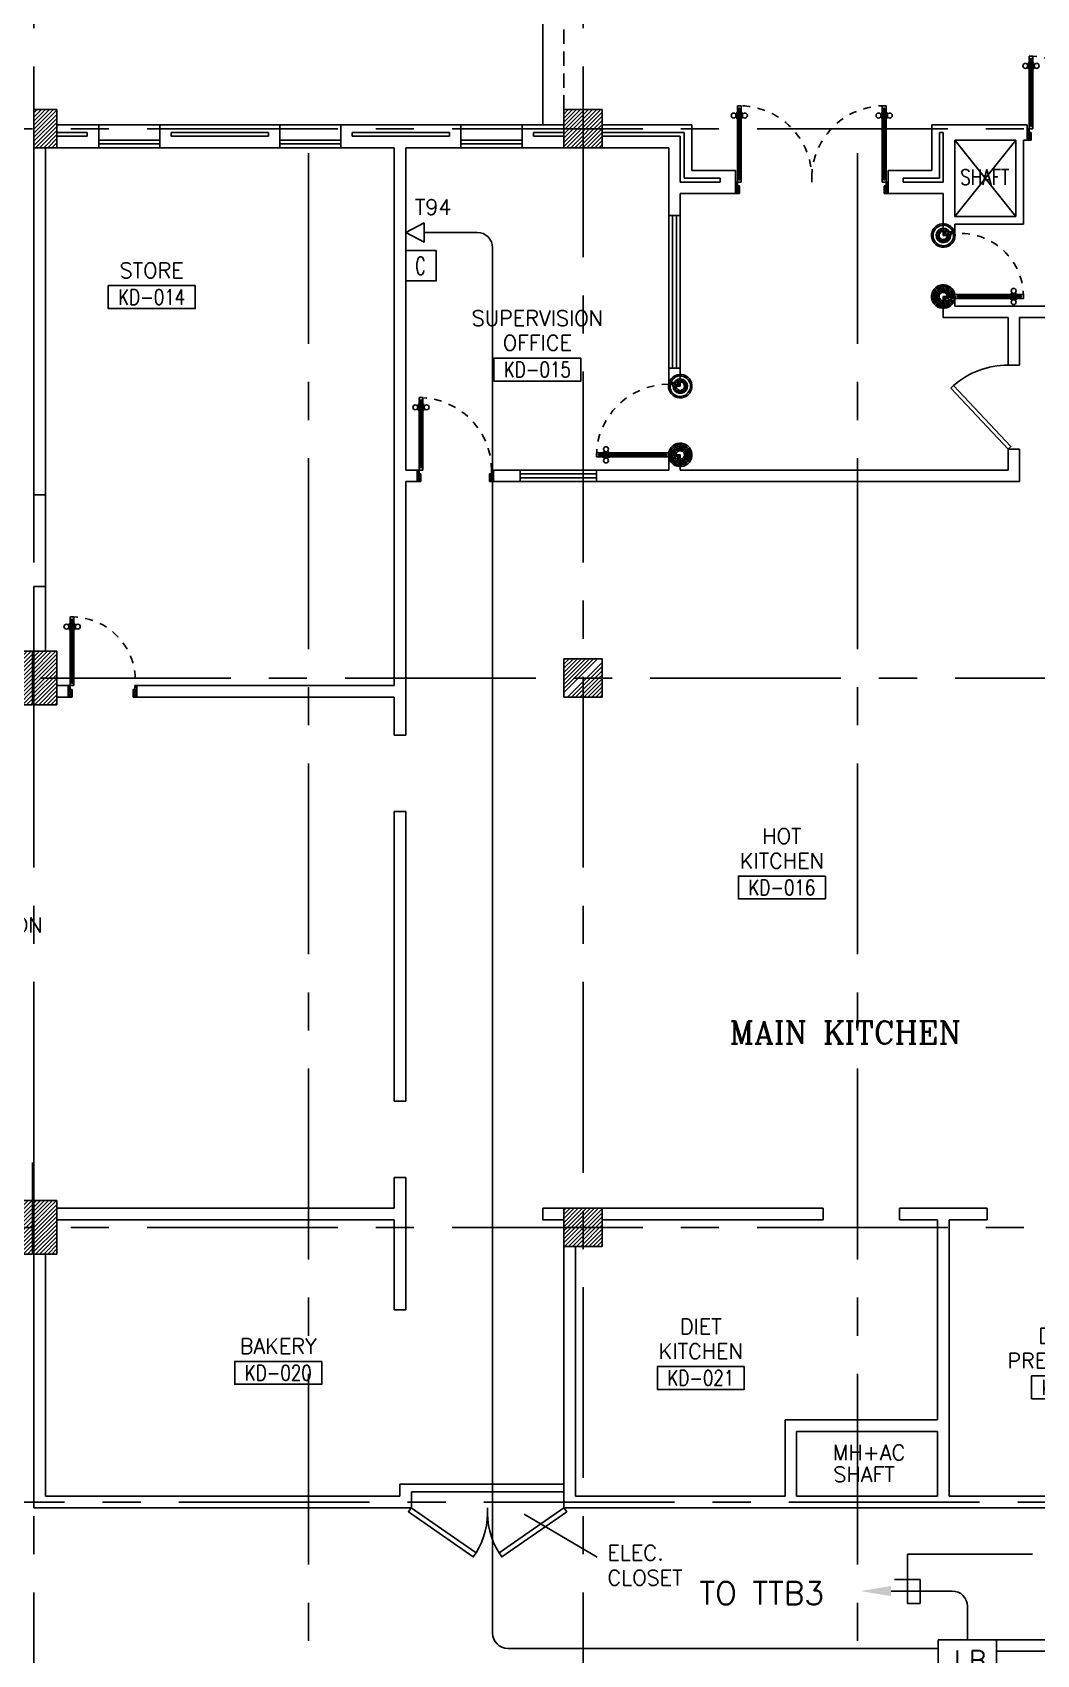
# Model space of a CAD drawing. Extents: x 0.8 to 94.1, y -6.1 to 84.2.
# Drawn here: x 49.38 to 62.54, y 51.69 to 72.95 of the extents above; entities that cross this region are included whole.
import ezdxf
from ezdxf.enums import TextEntityAlignment as Align

# ---------------------------------------------------------------- set-up
doc = ezdxf.new("R2010")
doc.units = 0
doc.header["$MEASUREMENT"] = 0
doc.header["$PDMODE"] = 3
doc.header["$PDSIZE"] = 0.1
for name, pattern in [('CENTERX2', [4, 2.5, -0.5, 0.5, -0.5]), ('HIDDEN', [0.375, 0.25, -0.125]), ('HIDDEN2', [0.1875, 0.125, -0.0625])]:
    doc.linetypes.add(name, pattern=pattern)
doc.layers.get('0').update_dxf_attribs({"color": 11, "linetype": 'CONTINUOUS'})
doc.layers.get('DEFPOINTS').update_dxf_attribs({"color": 11, "linetype": 'CONTINUOUS'})
for name, color, linetype in [('AX-DIM', 11, 'CONTINUOUS'), ('AXES', 11, 'CENTERX2'), ('BORDER', 3, 'CONTINUOUS'), ('CANOPY-LN', 11, 'CONTINUOUS'), ('COL', 11, 'CONTINUOUS'), ('DOOR', 11, 'CONTINUOUS'), ('DOOR-DIM', 11, 'CONTINUOUS'), ('E-CO', 6, 'CONTINUOUS'), ('E-TEL', 4, 'CONTINUOUS'), ('E-TEXT', 2, 'CONTINUOUS'), ('E-WIRE', 4, 'CONTINUOUS'), ('FHC', 11, 'CONTINUOUS'), ('HAT', 11, 'CONTINUOUS'), ('INSUL', 11, 'CONTINUOUS'), ('RM-BOX', 11, 'CONTINUOUS'), ('RM-NAME', 11, 'CONTINUOUS'), ('RM-NO', 11, 'CONTINUOUS'), ('SHAFT', 11, 'CONTINUOUS'), ('WALL', 11, 'CONTINUOUS'), ('WIN', 11, 'CONTINUOUS')]:
    doc.layers.add(name, color=color, linetype=linetype)
doc.styles.add('ROMANC', font='romanc', dxfattribs={"height": 0.1})
doc.styles.add('ROMANS', font='ROMANS.shx', dxfattribs={"width": 0.6})
doc.styles.get("Standard").update_dxf_attribs({"font": 'TXT.shx'})
doc.dimstyles.new('STANDARD in', dxfattribs={"dimtxt": 0.2, "dimasz": 0.1, "dimexe": 0.07, "dimexo": 0.05, "dimgap": 0.1, "dimtad": 1, "dimdec": 0, "dimlfac": 1000, "dimzin": 0, "dimdsep": 46, "dimtxsty": 'ROMANS', "dimblk": 'ARCHTICK', "dimcen": 0.05, "dimdle": 0.05, "dimclrd": 7, "dimclre": 7, "dimclrt": 2, "dimadec": 0, "dimazin": 0, "dimtfac": 1, "dimtdec": 0, "dimtmove": 2, "dimatfit": 3, "dimldrblk": 'ARCHTICK', "dimfxl": 0, "dimtolj": 1, "dimtzin": 0, "dimarcsym": 0})

# ---------------------------------------------------------------- blocks, each defined once
blk = doc.blocks.new('DOOR90')
at = {"layer": 'DOOR', "color": 7, "linetype": 'ByBlock'}
for p, q in [((-150, 0), (0, 0)), ((-150, 0), (-150, -25)), ((0, -50), (-114, 0)), ((0, -50), (-40, 0)), ((0, -50), (0, 0)), ((-1000, -25), (-1050, -25)), ((-1050, -75), (-1050, -25)), ((-1050, -25), (-1050, -75)), ((-1000, -75), (-1050, -75)), ((-1000, -42), (-1020, -42)), ((-1020, -42), (-1020, -58)), ((-1000, -58), (-1020, -58)), ((-1000, -25), (-1000, -42)), ((-1000, -58), (-1000, -75)), ((-878, -18), (-968, -18)), ((-968, -25), (-968, -18)), ((-968, -75), (-968, -82)), ((-878, -82), (-968, -82)), ((-955, -9), (-890, -9)), ((-955, -18), (-955, -9)), ((-955, -18), (-890, -18)), ((-955, -82), (-890, -82)), ((-955, -82), (-955, -91)), ((-955, -91), (-890, -91)), ((-890, -18), (-890, -9)), ((-890, -82), (-890, -91)), ((-878, -25), (-878, -18)), ((-878, -75), (-878, -82)), ((-200, -25), (-150, -25)), ((-200, -42), (-200, -25)), ((-180, -42), (-200, -42)), ((-200, -58), (-180, -58)), ((-200, -75), (-200, -58)), ((-150, -75), (-200, -75)), ((-180, -58), (-180, -42)), ((-150, -25), (-100, -25)), ((-150, -75), (-150, -25)), ((-100, -25), (-100, -50)), ((0, -50), (-100, -37)), ((-100, -50), (0, -50)), ((0, -850), (-114, -900)), ((-100, -875), (-100, -850)), ((0, -850), (-100, -863)), ((-100, -850), (0, -850)), ((0, -850), (-40, -900)), ((0, -850), (0, -900)), ((-150, -875), (-100, -875)), ((-150, -900), (-150, -875)), ((-150, -900), (0, -900)), ((0, -900), (-150, -900))]:
    blk.add_line(p, q, dxfattribs=at)
at = {"layer": 'DOOR', "linetype": 'ByBlock'}
for p, q in [((-200, -25), (-1000, -25)), ((-200, -42), (-1000, -42)), ((-200, -58), (-1000, -58)), ((-1000, -75), (-200, -75))]:
    blk.add_line(p, q, dxfattribs=at)
at = {"layer": 'DOOR', "color": 7, "linetype": 'ByBlock'}
for centre in [(-923, 24), (-923, -124)]:
    blk.add_circle(centre, 32.4, dxfattribs=at)
for centre, radius, start, end in [((0, -50), 154, 161.1053, 166.2858), ((0, -50), 94.4, 148.0182, 180), ((0, -50), 134, 158.1598, 169.28), ((0, -50), 114, 154.0838, 167.3774), ((0, -50), 74.4, 137.7764, 180), ((0, -50), 54.4, 113.2074, 180), ((0, -50), 34.4, 90, 180), ((0, -50), 14.4, 90, 180), ((0, -850), 94.4, 180, 211.9818), ((0, -850), 74.4, 180, 222.2236), ((0, -850), 54.4, 180, 246.7926), ((0, -850), 34.4, 180, 270), ((0, -850), 14.4, 180, 270), ((0, -850), 154, 193.7142, 198.8947), ((0, -850), 134, 190.72, 201.8402)]:
    blk.add_arc(centre, radius, start, end, dxfattribs=at)
at = {"layer": 'DOOR', "linetype": 'HIDDEN', "ltscale": 0.5}
blk.add_arc((-222, -50), 828, 178.2701, 275.003, dxfattribs=at)
blk = doc.blocks.new('RM1')
at = {"layer": 'RM-BOX'}
blk.add_lwpolyline([(570, -200), (-570, -200), (-570, -500), (570, -500)], close=True, dxfattribs=at)
at = {"layer": 'RM-NAME', "style": 'ROMANS'}
for tag, p in [('ROOMNAME1', (0, 324)), ('ROOMNAME2', (0, 0))]:
    blk.add_attdef(tag, text='', height=200, dxfattribs=at).set_placement(p, align=Align.MIDDLE)
at = {"layer": 'RM-NO', "style": 'ROMANS', "width": 0.8}
blk.add_attdef('ROOMNO', text='', height=200, dxfattribs=at).set_placement((0, -350), align=Align.MIDDLE)
blk = doc.blocks.new('COL50')
at = {"layer": 'COL'}
blk.add_lwpolyline([(-250, 250), (-250, -250), (250, -250), (250, 250)], close=True, dxfattribs=at)
blk = doc.blocks.new('*X110')
at = {"color": 0}
for p, q in [((227929, 55147), (228383, 55601)), ((227929, 55200), (228330, 55601)), ((227929, 55253), (228276, 55601)), ((227929, 55306), (228223, 55601)), ((227929, 55359), (228170, 55601)), ((227929, 55412), (228117, 55601)), ((227929, 55465), (228064, 55601)), ((227929, 55518), (228011, 55601)), ((227929, 55571), (227958, 55601)), ((227936, 55101), (228429, 55594)), ((227989, 55101), (228429, 55541)), ((228042, 55101), (228429, 55488)), ((228095, 55101), (228429, 55435)), ((228148, 55101), (228429, 55382)), ((228201, 55101), (228429, 55329)), ((228254, 55101), (228429, 55276)), ((228307, 55101), (228429, 55223)), ((228360, 55101), (228429, 55170)), ((228413, 55101), (228429, 55117))]:
    blk.add_line(p, q, dxfattribs=at)
blk = doc.blocks.new('*X109')
at = {"color": 0}
for p, q in [((227929, 62360), (228370, 62801)), ((227929, 62413), (228317, 62801)), ((227929, 62466), (228264, 62801)), ((227929, 62519), (228211, 62801)), ((227929, 62572), (228158, 62801)), ((227929, 62625), (228105, 62801)), ((227929, 62678), (228052, 62801)), ((227929, 62731), (227999, 62801)), ((227929, 62784), (227946, 62801)), ((227976, 62301), (228429, 62753)), ((228029, 62301), (228429, 62700)), ((228082, 62301), (228429, 62647)), ((228135, 62301), (228429, 62594)), ((228188, 62301), (228429, 62541)), ((228241, 62301), (228429, 62488)), ((228294, 62301), (228429, 62435)), ((228347, 62301), (228429, 62382)), ((228400, 62301), (228429, 62329))]:
    blk.add_line(p, q, dxfattribs=at)
blk = doc.blocks.new('*X108')
at = {"color": 0}
for p, q in [((227929, 69519), (228411, 70001)), ((227929, 69572), (228358, 70001)), ((227929, 69625), (228305, 70001)), ((227929, 69678), (228251, 70001)), ((227929, 69731), (228198, 70001)), ((227929, 69784), (228145, 70001)), ((227929, 69837), (228092, 70001)), ((227929, 69890), (228039, 70001)), ((227929, 69943), (227986, 70001)), ((227964, 69501), (228429, 69966)), ((228017, 69501), (228429, 69913)), ((228070, 69501), (228429, 69860)), ((228123, 69501), (228429, 69807)), ((228176, 69501), (228429, 69754)), ((228229, 69501), (228429, 69701)), ((228282, 69501), (228429, 69648)), ((228335, 69501), (228429, 69595)), ((228388, 69501), (228429, 69542))]:
    blk.add_line(p, q, dxfattribs=at)
blk = doc.blocks.new('A$C010A25D0')
at = {"layer": 'DOOR', "color": 0, "linetype": 'ByBlock'}
for p, q in [((0, 2031), (0, 1981)), ((0, 1981), (0, 2031)), ((50, 2031), (0, 2031)), ((50, 1981), (0, 1981)), ((30, 2014), (30, 1998)), ((50, 2014), (30, 2014)), ((50, 1998), (30, 1998)), ((50, 2031), (50, 2014)), ((50, 1998), (50, 1981)), ((83, 2031), (83, 2038)), ((173, 2038), (83, 2038)), ((83, 1981), (83, 1974)), ((173, 1974), (83, 1974)), ((95, 2038), (95, 2047)), ((95, 2047), (160, 2047)), ((95, 2038), (160, 2038)), ((95, 1974), (95, 1965)), ((95, 1974), (160, 1974)), ((95, 1965), (160, 1965)), ((160, 2038), (160, 2047)), ((160, 1974), (160, 1965)), ((173, 2031), (173, 2038)), ((173, 1981), (173, 1974)), ((950, 2014), (950, 2031)), ((950, 2031), (1000, 2031)), ((970, 2014), (950, 2014)), ((950, 1981), (950, 1998)), ((950, 1998), (970, 1998)), ((1000, 1981), (950, 1981)), ((970, 1998), (970, 2014)), ((1000, 2056), (1000, 2031)), ((1000, 2056), (1150, 2056)), ((1000, 1981), (1000, 2031)), ((1000, 2031), (1050, 2031)), ((1050, 2031), (1050, 2006)), ((1050, 2006), (1150, 2006)), ((1150, 2006), (1150, 2056)), ((50, 131), (0, 131)), ((0, 131), (0, 81)), ((0, 81), (0, 131)), ((50, 81), (0, 81)), ((50, 114), (30, 114)), ((30, 98), (30, 114)), ((50, 98), (30, 98)), ((50, 114), (50, 131)), ((50, 81), (50, 98)), ((173, 138), (83, 138)), ((83, 131), (83, 138)), ((83, 81), (83, 74)), ((173, 74), (83, 74)), ((95, 147), (160, 147)), ((95, 138), (95, 147)), ((95, 138), (160, 138)), ((95, 74), (160, 74)), ((95, 74), (95, 65)), ((95, 65), (160, 65)), ((160, 138), (160, 147)), ((160, 74), (160, 65)), ((173, 131), (173, 138)), ((173, 81), (173, 74)), ((1000, 131), (950, 131)), ((950, 131), (950, 114)), ((950, 114), (970, 114)), ((970, 98), (950, 98)), ((950, 98), (950, 81)), ((950, 81), (1000, 81)), ((970, 114), (970, 98)), ((1000, 131), (1000, 81)), ((1000, 56), (1000, 81)), ((1000, 81), (1050, 81)), ((1000, 56), (1150, 56)), ((1050, 81), (1050, 106)), ((1050, 106), (1150, 106)), ((1150, 106), (1150, 56))]:
    blk.add_line(p, q, dxfattribs=at)
at = {"layer": 'DOOR', "linetype": 'ByBlock'}
for p, q in [((950, 2031), (50, 2031)), ((950, 2014), (50, 2014)), ((950, 1998), (50, 1998)), ((50, 1981), (950, 1981)), ((50, 131), (950, 131)), ((950, 114), (50, 114)), ((950, 98), (50, 98)), ((950, 81), (50, 81)), ((1150, 56), (1000, 56))]:
    blk.add_line(p, q, dxfattribs=at)
at = {"layer": 'DOOR', "color": 9, "linetype": 'ByBlock'}
for p, q in [((1150, 2006), (1037, 2056)), ((1150, 2006), (1050, 2019)), ((1150, 2006), (1110, 2056)), ((1150, 106), (1037, 56)), ((1150, 106), (1050, 93)), ((1150, 106), (1110, 56))]:
    blk.add_line(p, q, dxfattribs=at)
at = {"layer": 'DOOR', "color": 0, "linetype": 'ByBlock'}
for centre in [(128, 2079), (128, 1932), (128, 179), (128, 32)]:
    blk.add_circle(centre, 32.4, dxfattribs=at)
at = {"layer": 'DOOR', "linetype": 'HIDDEN', "ltscale": 0.5}
for centre, start, end in [((951, 2006), 178.494, 272.9568), ((951, 106), 87.0432, 181.506)]:
    blk.add_arc(centre, 951, start, end, dxfattribs=at)
at = {"layer": 'DOOR', "color": 9, "linetype": 'ByBlock'}
for centre, radius, start, end in [((1150, 2006), 154, 161.1053, 166.2858), ((1150, 2006), 134, 158.1598, 169.28), ((1150, 2006), 114, 154.0838, 167.3774), ((1150, 2006), 94.4, 148.0182, 180), ((1150, 2006), 74.4, 137.7764, 180), ((1150, 2006), 54.4, 113.2074, 180), ((1150, 2006), 34.4, 90, 180), ((1150, 2006), 14.4, 90, 180), ((1150, 106), 154, 193.7142, 198.8947), ((1150, 106), 134, 190.72, 201.8402), ((1150, 106), 114, 192.6226, 205.9162), ((1150, 106), 94.4, 180, 211.9818), ((1150, 106), 74.4, 180, 222.2236), ((1150, 106), 54.4, 180, 246.7926), ((1150, 106), 34.4, 180, 270), ((1150, 106), 14.4, 180, 270)]:
    blk.add_arc(centre, radius, start, end, dxfattribs=at)
at = {"layer": 'WALL'}
blk.add_line((1000, 56), (1150, 56), dxfattribs=at)
blk = doc.blocks.new('_ARCHTICK')
at = {"color": 0, "linetype": 'ByBlock', "const_width": 0.15}
blk.add_lwpolyline([(-0.5, -0.5), (0.5, 0.5)], dxfattribs=at)
blk = doc.blocks.new('*D137')
at = {"layer": 'AX-DIM', "color": 7, "lineweight": -2}
for p, q in [((7.357, 80.592), (7.357, 83.145)), ((82.047, 70.946), (82.047, 83.145)), ((7.307, 83.075), (82.097, 83.075))]:
    blk.add_line(p, q, dxfattribs=at)
at = {"layer": 'DEFPOINTS', "color": 0}
for p in [(82.047, 83.075), (7.357, 80.542), (82.047, 70.896)]:
    blk.add_point(p, dxfattribs=at)
at = {"layer": 'AX-DIM', "color": 7, "lineweight": -2, "xscale": 0.1, "yscale": 0.1, "zscale": 0.1, "rotation": 180}
blk.add_blockref('_ARCHTICK', (7.357, 83.075), dxfattribs=at)
at = {"layer": 'AX-DIM', "color": 7, "lineweight": -2, "xscale": 0.1, "yscale": 0.1, "zscale": 0.1}
blk.add_blockref('_ARCHTICK', (82.047, 83.075), dxfattribs=at)
at = {"layer": 'AX-DIM', "color": 2, "insert": (44.702, 83.275), "char_height": 0.2, "attachment_point": 5, "style": 'ROMANS'}
blk.add_mtext('\\A1;74690', dxfattribs=at)
blk = doc.blocks.new('C11')
at = {"layer": 'HAT'}
h = blk.add_hatch(dxfattribs=at)
h.set_pattern_fill('ANSI31', color=256, scale=300, style=0)
h.set_pattern_definition([(45, (-383765.23, -62181), (-26.5165043, 26.5165043), [])])
h.paths.add_polyline_path([(-20, 350), (-20, 700), (-320, 700), (-320, 350)])
h.paths.add_polyline_path([(-320, 0), (-20, 0), (-20, 350), (-320, 350)])
h = blk.add_hatch(dxfattribs=at)
h.set_pattern_fill('ANSI31', color=256, scale=300, style=0)
h.set_pattern_definition([(45, (-383445.23, -62181), (-26.5165043, 26.5165043), [])])
h.paths.add_polyline_path([(300, 350), (300, 700), (0, 700), (0, 350)])
h.paths.add_polyline_path([(0, 0), (300, 0), (300, 350), (0, 350)])
at = {"layer": 'COL'}
for points in [[(-20, 700), (-20, 0), (-320, 0), (-320, 700)], [(300, 700), (300, 0), (0, 0), (0, 700)]]:
    blk.add_lwpolyline(points, close=True, dxfattribs=at)
blk = doc.blocks.new('C-300')
at = {"layer": 'HAT', "linetype": 'ByBlock', "ltscale": 0.3}
h = blk.add_hatch(dxfattribs=at)
h.set_pattern_fill('ANSI31', color=8, scale=300, style=0)
h.set_pattern_definition([(45, (-258496.182, -82361.005), (-26.5165043, 26.5165043), [])])
h.paths.add_polyline_path([(300, 500), (0, 500), (0, 250), (300, 250)])
h.paths.add_polyline_path([(300, 250), (0, 250), (0, 0), (300, 0)])
at = {"layer": 'COL'}
blk.add_lwpolyline([(0, 500), (300, 500), (300, 0), (0, 0)], close=True, dxfattribs=at)
blk = doc.blocks.new('DOOR1000')
at = {"layer": 'DOOR', "color": 7, "linetype": 'ByBlock'}
for p, q in [((-150, 0), (0, 0)), ((-150, 0), (-150, -25)), ((0, -50), (-114, 0)), ((0, -50), (-40, 0)), ((0, -50), (0, 0)), ((-1100, -25), (-1100, -75)), ((-1100, -75), (-1100, -25)), ((-1050, -25), (-1100, -25)), ((-1050, -75), (-1100, -75)), ((-1070, -42), (-1070, -58)), ((-1050, -42), (-1070, -42)), ((-1050, -58), (-1070, -58)), ((-1050, -25), (-1050, -42)), ((-1050, -58), (-1050, -75)), ((-1018, -25), (-1018, -18)), ((-928, -18), (-1018, -18)), ((-1018, -75), (-1018, -82)), ((-928, -82), (-1018, -82)), ((-1005, -18), (-1005, -9)), ((-1005, -9), (-940, -9)), ((-1005, -18), (-940, -18)), ((-1005, -82), (-1005, -91)), ((-1005, -82), (-940, -82)), ((-1005, -91), (-940, -91)), ((-940, -18), (-940, -9)), ((-940, -82), (-940, -91)), ((-928, -25), (-928, -18)), ((-928, -75), (-928, -82)), ((-200, -25), (-150, -25)), ((-200, -42), (-200, -25)), ((-180, -42), (-200, -42)), ((-200, -58), (-180, -58)), ((-200, -75), (-200, -58)), ((-150, -75), (-200, -75)), ((-180, -58), (-180, -42)), ((-150, -25), (-100, -25)), ((-150, -75), (-150, -25)), ((-100, -25), (-100, -50)), ((0, -50), (-100, -37)), ((-100, -50), (0, -50)), ((-150, -975), (-100, -975)), ((-150, -1000), (-150, -975)), ((-150, -1000), (0, -1000)), ((0, -1000), (-150, -1000)), ((0, -950), (-114, -1000)), ((-100, -975), (-100, -950)), ((0, -950), (-100, -963)), ((-100, -950), (0, -950)), ((0, -950), (-40, -1000)), ((0, -950), (0, -1000))]:
    blk.add_line(p, q, dxfattribs=at)
at = {"layer": 'DOOR', "linetype": 'ByBlock'}
for p, q in [((-200, -25), (-1050, -25)), ((-200, -42), (-1050, -42)), ((-200, -58), (-1050, -58)), ((-1050, -75), (-200, -75))]:
    blk.add_line(p, q, dxfattribs=at)
at = {"layer": 'DOOR', "color": 7, "linetype": 'ByBlock'}
for centre in [(-973, 24), (-973, -124)]:
    blk.add_circle(centre, 32.4, dxfattribs=at)
for centre, radius, start, end in [((0, -50), 154, 161.1053, 166.2858), ((0, -50), 94.4, 148.0182, 180), ((0, -50), 134, 158.1598, 169.28), ((0, -50), 114, 154.0838, 167.3774), ((0, -50), 74.4, 137.7764, 180), ((0, -50), 54.4, 113.2074, 180), ((0, -50), 34.4, 90, 180), ((0, -50), 14.4, 90, 180), ((0, -950), 154, 193.7142, 198.8947), ((0, -950), 134, 190.72, 201.8402), ((0, -950), 94.4, 180, 211.9818), ((0, -950), 74.4, 180, 222.2236), ((0, -950), 54.4, 180, 246.7926), ((0, -950), 34.4, 180, 270), ((0, -950), 14.4, 180, 270)]:
    blk.add_arc(centre, radius, start, end, dxfattribs=at)
at = {"layer": 'DOOR', "linetype": 'HIDDEN', "ltscale": 0.5}
blk.add_arc((-150, -25), 950, 180, 270, dxfattribs=at)

msp = doc.modelspace()

# ---------------------------------------------------------------- linework, layer by layer
at = {"layer": 'AXES'}
for p, q in [((56.5967, 6.005), (56.5967, 83.5441)), ((49.3967, 6.005), (49.3967, 83.1941)), ((93.3795, 71.6893), (23.5567, 71.6893)), ((52.9967, 12.8693), (52.9967, 71.6893)), ((60.1967, 12.8693), (60.1967, 71.6893)), ((1.4772, 64.4893), (93.3752, 64.4893)), ((93.3795, 57.2893), (23.5567, 57.2893)), ((81.7967, 53.6893), (23.5567, 53.6893))]:
    msp.add_line(p, q, dxfattribs=at)
at = {"layer": 'BORDER'}
msp.add_line((56.0717, 82.8893), (56.0717, 71.7393), dxfattribs=at)
at = {"layer": 'CANOPY-LN', "linetype": 'HIDDEN2', "ltscale": 1.5}
msp.add_line((56.3467, 71.9393), (56.3467, 74.0893), dxfattribs=at)
at = {"layer": 'COL'}
msp.add_lwpolyline([(56.8467, 71.4393), (56.8467, 71.9393), (56.3467, 71.9393), (56.3467, 71.4393)], close=True, dxfattribs=at)
at = {"layer": 'DOOR'}
msp.add_lwpolyline([(61.4546, 68.3235, -0.1793956), (62.1717, 68.5894)], format="xyb", dxfattribs=at)
msp.add_lwpolyline([(61.4193, 68.2882), (61.4546, 68.3235), (62.2071, 67.5247), (62.1717, 67.4893), (61.4193, 68.2882)], close=True, dxfattribs=at)
at = {"layer": 'E-CO', "color": 4}
msp.add_lwpolyline([(54.6717, 70.0945), (54.2717, 70.0945), (54.2717, 69.6945), (54.6717, 69.6945)], close=True, dxfattribs=at)
at = {"layer": 'E-TEL', "color": 4}
for p, q in [((61.255, 51.8822), (62.0211, 51.8822)), ((61.255, 51.3643), (61.255, 51.8822)), ((62.0211, 51.3643), (62.0211, 51.8822))]:
    msp.add_line(p, q, dxfattribs=at)
msp.add_lwpolyline([(54.5139, 70.4556), (54.5139, 70.2031), (54.2717, 70.3294), (54.2717, 70.3294)], close=True, dxfattribs=at)
at = {"layer": 'E-TEXT', "color": 11}
msp.add_lwpolyline([(62.4892, 53.0039), (60.852, 53.0039), (60.852, 52.3604), (61.0161, 52.3604), (61.0161, 52.6734), (60.6806, 52.6734)], dxfattribs=at)
at = {"layer": 'E-WIRE', "color": 4}
for p, q in [((54.5139, 70.3294), (55.2105, 70.3294)), ((55.4105, 70.1294), (55.4105, 51.9708)), ((60.636, 52.5223), (61.438, 52.5223)), ((61.638, 51.8822), (61.638, 52.3223)), ((62.0211, 51.8822), (66.3516, 51.8822)), ((61.255, 51.7708), (55.6105, 51.7708)), ((62.0211, 51.735), (76.6314, 51.735))]:
    msp.add_line(p, q, dxfattribs=at)
for centre, start, end in [((55.2105, 70.1294), 0, 90), ((61.438, 52.3223), 0, 90), ((55.6105, 51.9708), 180, 270)]:
    msp.add_arc(centre, 0.2, start, end, dxfattribs=at)
msp.add_solid([(60.636, 52.589), (60.636, 52.4556), (60.236, 52.5223)], dxfattribs=at)
at = {"layer": 'FHC'}
msp.add_line((62.3217, 67.1643), (62.3217, 67.1743), dxfattribs=at)
at = {"layer": 'HAT'}
msp.add_line((55.8231, 53.5293), (56.7813, 52.9663), dxfattribs=at)
at = {"layer": 'INSUL'}
for p, q in [((49.6967, 71.6393), (50.0967, 71.6393)), ((49.6967, 71.5893), (50.0967, 71.5893)), ((50.0967, 71.6393), (50.0967, 71.5893)), ((51.1967, 71.6393), (52.4717, 71.6393)), ((51.1967, 71.6393), (51.1967, 71.5893)), ((51.1967, 71.5893), (52.4717, 71.5893)), ((52.4717, 71.6393), (52.4717, 71.5893)), ((54.8467, 71.6393), (53.5717, 71.6393)), ((53.5717, 71.6393), (53.5717, 71.5893)), ((54.8467, 71.5893), (53.5717, 71.5893)), ((54.8467, 71.6393), (54.8467, 71.5893)), ((55.9467, 71.6393), (56.3467, 71.6393)), ((55.9467, 71.6393), (55.9467, 71.5893)), ((55.9467, 71.5893), (56.3467, 71.5893)), ((57.9217, 71.6393), (56.8467, 71.6393)), ((57.8717, 71.5893), (56.8467, 71.5893)), ((57.8717, 71.5893), (57.8717, 70.9893)), ((57.9217, 71.6393), (57.9217, 71.0393)), ((61.2717, 71.6393), (61.2717, 71.0393)), ((61.2717, 71.6393), (61.3217, 71.6393)), ((61.3217, 71.6393), (61.3217, 70.9893)), ((58.3967, 71.0393), (57.9217, 71.0393)), ((58.3967, 71.0393), (58.3967, 70.9893)), ((60.7967, 71.0393), (60.7967, 70.9893)), ((60.7967, 71.0393), (61.2717, 71.0393)), ((58.3967, 70.9893), (57.8717, 70.9893)), ((60.7967, 70.9893), (61.3217, 70.9893))]:
    msp.add_line(p, q, dxfattribs=at)
at = {"layer": 'SHAFT', "color": 251, "linetype": 'ByBlock'}
for p, q in [((61.4717, 70.5393), (62.2717, 71.5393)), ((61.4717, 71.5393), (62.2717, 70.5393))]:
    msp.add_line(p, q, dxfattribs=at)
at = {"layer": 'WALL'}
for p, q in [((49.6967, 71.7393), (50.2467, 71.7393)), ((50.2467, 71.7393), (50.2467, 71.4393)), ((51.0467, 71.7393), (52.6217, 71.7393)), ((51.0467, 71.7393), (51.0467, 71.4393)), ((52.6217, 71.7393), (52.6217, 71.4393)), ((54.9967, 71.7393), (53.4217, 71.7393)), ((53.4217, 71.7393), (53.4217, 71.4393)), ((54.9967, 71.7393), (54.9967, 71.4393)), ((55.7967, 71.7393), (55.7967, 71.4393)), ((56.3467, 71.7393), (55.7967, 71.7393)), ((58.0217, 71.7393), (56.8467, 71.7393)), ((58.0217, 71.7393), (58.0217, 71.1393)), ((61.1717, 71.7393), (61.4717, 71.7393)), ((61.1717, 71.7393), (61.1717, 71.1393)), ((61.4717, 71.7393), (62.4217, 71.7393)), ((62.4217, 71.5393), (62.4217, 71.7393)), ((49.3967, 68.1643), (49.3967, 71.4393)), ((49.5467, 66.8893), (49.5467, 71.4393)), ((49.6967, 71.4393), (50.2467, 71.4393)), ((51.0467, 71.4393), (52.6217, 71.4393)), ((54.1217, 71.4393), (53.4217, 71.4393)), ((54.1217, 71.4393), (54.1217, 64.3893)), ((54.2717, 71.4393), (54.2717, 67.2143)), ((54.9967, 71.4393), (54.2717, 71.4393)), ((56.3467, 71.4393), (55.7967, 71.4393)), ((57.7217, 71.4393), (56.8467, 71.4393)), ((57.7217, 71.4393), (57.7217, 70.5576)), ((61.4717, 71.5393), (61.4717, 70.5393)), ((61.4717, 71.5393), (62.2717, 71.5393)), ((62.2717, 70.5393), (62.2717, 71.5393)), ((62.3717, 70.4393), (62.3717, 71.5393)), ((62.3717, 71.5393), (62.4217, 71.5393)), ((58.5967, 71.1393), (58.0217, 71.1393)), ((58.5967, 71.1393), (58.5967, 70.8393)), ((60.5967, 71.1393), (60.5967, 70.8393)), ((61.1717, 71.1393), (60.5967, 71.1393)), ((58.5967, 70.8393), (57.8717, 70.8393)), ((57.8717, 70.8393), (57.8717, 70.5576)), ((61.3217, 70.8393), (60.5967, 70.8393)), ((61.3217, 70.8393), (61.3217, 70.3393)), ((57.8717, 70.5524), (57.7217, 70.5524)), ((61.4717, 70.5393), (62.2717, 70.5393)), ((61.4717, 70.5393), (62.2717, 70.5393)), ((61.4717, 70.4393), (62.3717, 70.4393)), ((61.4717, 70.4393), (61.4717, 70.3393)), ((61.3217, 70.3393), (61.3217, 70.3393)), ((61.4717, 70.3393), (61.3217, 70.3393)), ((61.3217, 69.4393), (61.3217, 69.2143)), ((61.4717, 69.4393), (61.3217, 69.4393)), ((61.4717, 69.4393), (61.4717, 69.3643)), ((69.1667, 69.3643), (61.4717, 69.3643)), ((62.1717, 69.2143), (61.3217, 69.2143)), ((62.1717, 68.5894), (62.1717, 69.2143)), ((68.3467, 69.2143), (62.3217, 69.2143)), ((62.3217, 68.5893), (62.3217, 69.2143)), ((57.7217, 68.5524), (57.7217, 68.3643)), ((57.8717, 68.5524), (57.7217, 68.5524)), ((57.8717, 68.5524), (57.8717, 68.3643)), ((62.1717, 68.5893), (62.3217, 68.5893)), ((57.7217, 68.3643), (57.8717, 68.3643)), ((49.3967, 66.8893), (49.3967, 68.1643)), ((62.1717, 67.4893), (62.1717, 67.2143)), ((62.1717, 67.4893), (62.3217, 67.4893)), ((62.1717, 67.4893), (62.1717, 67.2143)), ((62.1717, 67.4893), (62.3217, 67.4893)), ((62.3217, 67.4893), (62.3217, 67.0643)), ((54.4217, 67.2143), (54.2717, 67.2143)), ((54.4217, 67.2143), (54.2717, 67.2143)), ((54.4217, 67.2143), (54.4217, 67.0643)), ((55.7715, 67.2143), (55.4217, 67.2143)), ((55.4217, 67.2143), (55.4217, 67.0643)), ((55.7715, 67.2143), (55.7715, 67.0643)), ((56.7715, 67.2143), (56.7715, 67.0643)), ((57.7217, 67.2143), (56.7715, 67.2143)), ((57.7217, 67.3643), (57.7217, 67.2143)), ((57.7217, 67.3643), (57.8717, 67.3643)), ((57.8717, 67.3643), (57.8717, 67.2143)), ((62.1717, 67.2143), (57.8717, 67.2143)), ((54.4217, 67.0643), (54.2717, 67.0643)), ((54.2717, 67.0643), (54.2717, 63.7393)), ((55.7715, 67.0643), (55.4217, 67.0643)), ((62.3217, 67.0643), (56.7715, 67.0643)), ((57.7217, 67.0643), (57.3217, 67.0643)), ((49.5467, 66.8893), (49.3967, 66.8893)), ((49.3967, 64.7393), (49.3967, 65.6893)), ((49.5467, 65.6893), (49.3967, 65.6893)), ((49.5467, 64.8393), (49.5467, 65.6893)), ((49.3967, 64.8393), (49.3767, 64.8393)), ((49.3967, 63.2893), (49.3967, 64.2393)), ((49.8467, 64.3893), (49.6967, 64.3893)), ((49.8467, 64.3893), (49.6967, 64.3893)), ((49.8467, 64.2393), (49.6967, 64.2393)), ((49.8467, 64.2393), (49.6967, 64.2393)), ((49.6967, 64.2393), (49.8467, 64.2393)), ((49.8467, 64.3893), (49.8467, 64.2393)), ((54.1217, 64.3893), (50.7467, 64.3893)), ((50.7467, 64.3893), (50.7467, 64.2393)), ((54.1217, 64.2393), (50.7467, 64.2393)), ((54.1217, 64.2393), (54.1217, 63.7393)), ((54.2717, 63.7393), (54.1217, 63.7393)), ((54.2717, 62.7393), (54.1217, 62.7393)), ((54.1217, 62.7393), (54.1217, 58.9426)), ((54.2717, 62.7393), (54.2717, 58.9426)), ((54.2717, 58.9426), (54.1217, 58.9426)), ((49.3767, 57.5393), (49.3767, 58.1393)), ((49.3967, 57.5393), (49.3967, 58.1393)), ((54.2717, 57.9426), (54.1217, 57.9426)), ((54.1217, 57.9426), (54.1217, 57.5393)), ((54.2717, 57.9426), (54.2717, 56.2076)), ((54.1217, 57.5393), (49.6967, 57.5393)), ((59.7467, 57.5393), (56.0717, 57.5393)), ((56.0717, 57.5393), (56.0717, 57.3893)), ((59.7467, 57.5393), (59.7467, 57.3893)), ((61.8967, 57.5393), (60.7467, 57.5393)), ((60.7467, 57.5393), (60.7467, 57.3893)), ((61.8967, 57.5393), (61.8967, 57.3893)), ((54.1217, 57.3893), (49.6967, 57.3893)), ((54.1217, 57.3893), (54.1217, 56.2076)), ((56.3467, 57.3893), (56.0717, 57.3893)), ((59.7467, 57.3893), (56.8467, 57.3893)), ((61.2467, 57.3893), (60.7467, 57.3893)), ((61.2467, 57.3893), (61.2467, 54.7643)), ((61.3967, 57.3893), (61.3967, 53.7643)), ((61.8967, 57.3893), (61.3967, 57.3893)), ((49.3967, 53.6143), (49.3967, 57.0393)), ((56.3467, 53.6143), (56.3467, 57.0393)), ((56.4967, 53.7643), (56.4967, 57.0393)), ((49.5467, 53.7643), (49.5467, 56.9393)), ((54.2717, 56.2076), (54.1217, 56.2076)), ((59.2467, 53.7643), (59.2467, 54.7643)), ((59.2467, 54.7643), (61.2467, 54.7643)), ((59.3967, 53.7643), (59.3967, 54.6143)), ((59.3967, 54.6143), (61.2467, 54.6143)), ((61.2467, 54.6143), (61.2467, 53.7643)), ((54.1967, 53.9243), (56.3467, 53.9243)), ((54.1967, 53.9243), (56.3467, 53.9243)), ((54.1967, 53.7643), (54.1967, 53.9243)), ((54.3467, 53.8243), (56.3467, 53.8243)), ((54.3467, 53.8243), (56.3467, 53.8243)), ((54.3467, 53.8243), (54.3467, 53.6143)), ((56.3467, 53.8143), (56.3467, 53.8243)), ((49.3967, 53.6143), (54.3467, 53.6143)), ((49.5467, 53.7643), (54.1967, 53.7643)), ((56.3467, 53.6143), (63.7217, 53.6143)), ((56.4967, 53.7643), (59.2467, 53.7643)), ((59.3967, 53.7643), (61.2467, 53.7643)), ((61.3967, 53.7643), (64.9217, 53.7643))]:
    msp.add_line(p, q, dxfattribs=at)
for points in [[(54.3429, 53.6143), (54.3067, 53.5623), (55.1579, 52.9692), (55.1941, 53.0212)], [(56.3467, 53.6143), (56.3829, 53.5623), (55.5317, 52.9692), (55.4955, 53.0212)]]:
    msp.add_lwpolyline(points, close=True, dxfattribs=at)
for centre, start, end in [((54.3067, 53.5623), 328.62591, 2.86757), ((56.3829, 53.5623), 177.13243, 211.37409)]:
    msp.add_arc(centre, 1.0394, start, end, dxfattribs=at)
at = {"layer": 'WIN'}
for p, q in [((50.2467, 71.7393), (51.0467, 71.7393)), ((52.6217, 71.7393), (53.4217, 71.7393)), ((54.9967, 71.7393), (55.7967, 71.7393)), ((50.2467, 71.5393), (51.0467, 71.5393)), ((50.2467, 71.4893), (51.0467, 71.4893)), ((50.2467, 71.4393), (51.0467, 71.4393)), ((52.6217, 71.5393), (53.4217, 71.5393)), ((52.6217, 71.4893), (53.4217, 71.4893)), ((52.6217, 71.4393), (53.4217, 71.4393)), ((54.9967, 71.5393), (55.7967, 71.5393)), ((54.9967, 71.4893), (55.7967, 71.4893)), ((54.9967, 71.4393), (55.7967, 71.4393)), ((57.7217, 70.5524), (57.7217, 68.5524)), ((57.7717, 70.5524), (57.7717, 68.5524)), ((57.8217, 70.5524), (57.8217, 68.5524)), ((57.8717, 70.5524), (57.8717, 68.5524)), ((55.7715, 67.2143), (56.7715, 67.2143)), ((55.7715, 67.1643), (56.7715, 67.1643)), ((55.7715, 67.1143), (56.7715, 67.1143)), ((55.7715, 67.0643), (56.7715, 67.0643))]:
    msp.add_line(p, q, dxfattribs=at)
at = {"layer": 'WIN', "color": 97}
msp.add_line((49.5467, 65.6893), (49.5467, 66.8893), dxfattribs=at)

# ---------------------------------------------------------------- block references
at = {"layer": 'COL', "linetype": 'ByBlock', "xscale": 0.001000000047497451, "yscale": 0.0009999999892897904, "zscale": 0.001}
msp.add_blockref('C-300', (49.3967, 71.4393), dxfattribs=at)
at = {"layer": 'COL', "xscale": -0.001000000047497451, "yscale": 0.0009999999892897904, "zscale": 0.001}
for p in [(56.5967, 64.4893), (56.5967, 57.2893)]:
    msp.add_blockref('COL50', p, dxfattribs=at)
at = {"layer": 'DOOR', "yscale": 0.0009999999892897904, "zscale": 0.001}
for p, xscale, rotation in [((62.4217, 71.5393), -0.0009999999892897904, 90), ((57.8717, 67.3643), -0.001000000047497451, 180), ((54.4217, 67.0643), -0.0009999999892897904, 90)]:
    msp.add_blockref('DOOR1000', p, dxfattribs=dict(at, xscale=xscale, rotation=rotation))
at = {"layer": 'DOOR', "color": 0, "yscale": 0.0009999999892897904, "zscale": 0.001}
for name, p, xscale, rotation in [('A$C010A25D0', (58.5408, 71.9897), 0.0009999999892897904, 270), ('DOOR90', (61.3217, 69.4393), 0.001000000047497451, 180)]:
    msp.add_blockref(name, p, dxfattribs=dict(at, xscale=xscale, rotation=rotation))
at = {"layer": 'DOOR-DIM', "xscale": -0.0009999999892897904, "yscale": 0.0009999999892897904, "zscale": 0.001, "rotation": 90}
msp.add_blockref('DOOR90', (49.8467, 64.2393), dxfattribs=at)
at = {"layer": 'HAT', "xscale": 0.001000000047497451, "yscale": 0.0009999999892897904, "zscale": 0.001}
for name in ['*X108', '*X109', '*X110']:
    msp.add_blockref(name, (-171.5819, 1.9383), dxfattribs=at)
for p, values in [((50.941, 69.8322), {'ROOMNO': 'KD-014', 'ROOMNAME2': 'STORE'}), ((48.6336, 60.9276), {'ROOMNO': 'KD-013', 'ROOMNAME2': 'AREA', 'ROOMNAME1': 'DISTRIBUTION'}), ((58.1416, 55.6653), {'ROOMNO': 'KD-021', 'ROOMNAME2': 'KITCHEN', 'ROOMNAME1': 'DIET'}), ((52.6008, 55.7328), {'ROOMNO': 'KD-020', 'ROOMNAME2': 'BAKERY'})]:
    msp.add_blockref('RM1', p, dxfattribs=at).add_auto_attribs(values)
at = {"layer": 'RM-NAME', "xscale": 0.001000000047497451, "yscale": 0.0009999999892897904, "zscale": 0.001}
msp.add_blockref('RM1', (55.9984, 68.8822), dxfattribs=at).add_auto_attribs({'ROOMNO': 'KD-015', 'ROOMNAME2': 'OFFICE', 'ROOMNAME1': 'SUPERVISION'})
for p in [(49.3967, 64.1393), (49.3967, 56.9393)]:
    msp.add_blockref('C11', p, dxfattribs=at)
at = {"layer": 'WALL', "xscale": 0.001000000047497451, "yscale": 0.0009999999892897904, "zscale": 0.001}
for p, values in [((59.2047, 62.0934), {'ROOMNO': 'KD-016', 'ROOMNAME2': 'KITCHEN', 'ROOMNAME1': 'HOT'}), ((63.0494, 55.5421), {'ROOMNO': 'KD-011', 'ROOMNAME2': 'PREPARATION', 'ROOMNAME1': 'DRINKS'})]:
    msp.add_blockref('RM1', p, dxfattribs=at).add_auto_attribs(values)

# ---------------------------------------------------------------- texts
at = {"layer": 'E-CO', "color": 2, "style": 'ROMANS', "width": 0.6}
msp.add_text('C', height=0.24, dxfattribs=at).set_placement((54.4001, 69.7717))
at = {"layer": 'E-TEL', "color": 4, "style": 'ROMANS'}
msp.add_text('TO TTB3', height=0.3, dxfattribs=at).set_placement((58.1236, 52.3445, -2.4))
msp.add_text('J.B', height=0.25249, dxfattribs=at).set_placement((61.6288, 51.6162), align=Align.MIDDLE)
at = {"layer": 'E-TEXT', "color": 4}
msp.add_text('T94', height=0.2, dxfattribs=at).set_placement((54.3921, 70.5617))
at = {"layer": 'HAT', "style": 'ROMANS'}
for s, p in [('ELEC. ', (56.9167, 52.9238)), ('CLOSET', (56.9167, 52.5964))]:
    msp.add_text(s, height=0.2, dxfattribs=at).set_placement(p)
at = {"layer": 'RM-NAME', "style": 'ROMANS', "width": 0.8}
msp.add_text('SHAFT', height=0.2, dxfattribs=at).set_placement((61.8659, 71.0544), align=Align.MIDDLE)
at = {"layer": 'RM-NAME', "style": 'ROMANC'}
msp.add_text('MAIN KITCHEN', height=0.3, dxfattribs=at).set_placement((60.0373, 59.8426), align=Align.MIDDLE)
at = {"layer": 'SHAFT', "style": 'ROMANS'}
for s, p in [('MH+AC', (60.3471, 54.3379)), ('SHAFT', (60.2825, 54.0522))]:
    msp.add_text(s, height=0.2, dxfattribs=at).set_placement(p, align=Align.MIDDLE)

# ---------------------------------------------------------------- dimensions: what is measured, and where the dimension line sits
at = {"layer": 'AX-DIM'}
dim = msp.add_linear_dim(base=(82.0467, 83.0748), p1=(7.3567, 80.5422), p2=(82.0467, 70.8964), dimstyle='STANDARD in', dxfattribs=at)
dim.commit()
dim.dimension.update_dxf_attribs({"geometry": '*D137', "text_midpoint": (44.7017, 83.2748)})

doc.saveas('drawing.dxf')
